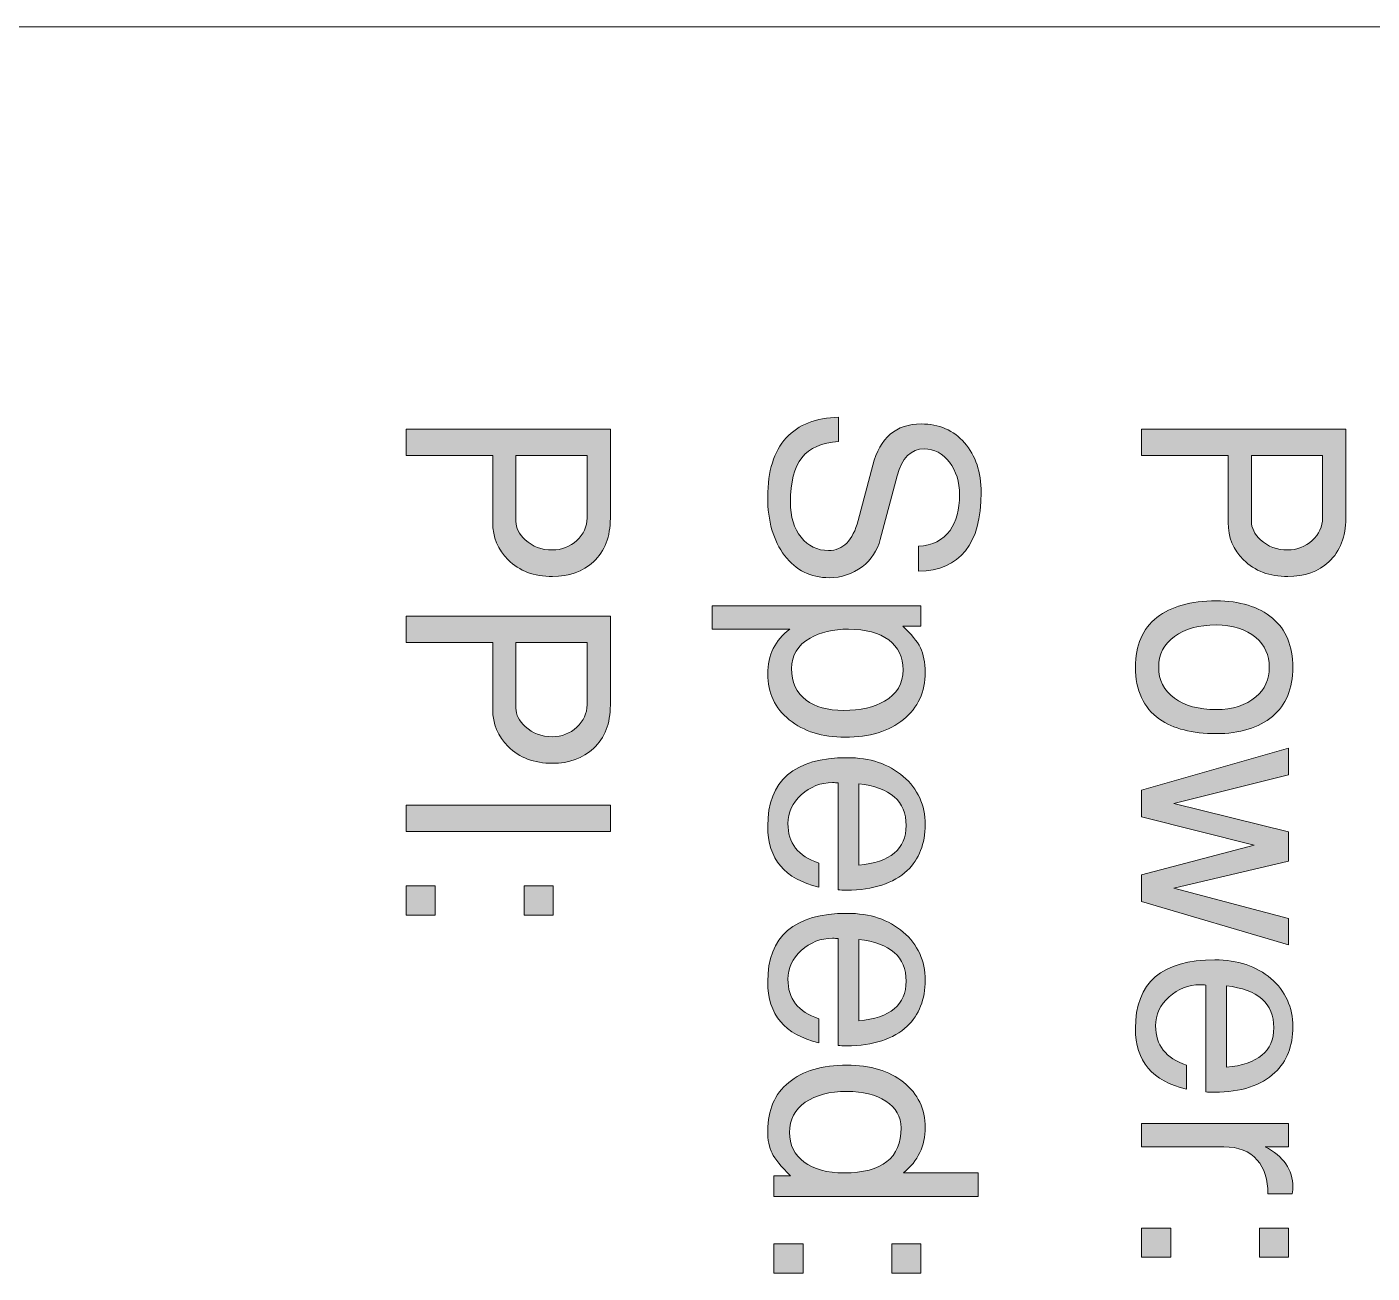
# Model space of a CAD drawing. Header units: inches. Extents: x 0.68 to 8.36, y -4.82 to -0.59.
# Drawn here: x 6.342 to 7.142, y -3.501 to -2.759 of the extents above; entities that cross this region are included whole.
import ezdxf

# ---------------------------------------------------------------- set-up
doc = ezdxf.new("R2010")
doc.units = ezdxf.units.IN
doc.header["$MEASUREMENT"] = 0
doc.layers.add('Layer 1', color=7, linetype='Continuous')

# ---------------------------------------------------------------- blocks, each defined once
blk = doc.blocks.new('block 14')
at = {"layer": 'Layer 1', "color": 7, "lineweight": 5, "true_color": 0xffffff}
blk.add_lwpolyline([(4.71143, -2.75901), (7.90828, -2.75901)], dxfattribs=at)
blk = doc.blocks.new('block 13')
at = {"layer": 'Layer 1'}
blk.add_blockref('block 14', (0, 0), dxfattribs=at)
blk = doc.blocks.new('block 12')
at = {"layer": 'Layer 1'}
blk.add_blockref('block 13', (0, 0), dxfattribs=at)
blk = doc.blocks.new('block 28')
at = {"layer": 'Layer 1', "true_color": 0xed1f24}
h = blk.add_hatch(color=240, dxfattribs=at)
h.dxf.hatch_style = 2
edge = h.paths.add_edge_path()
edge.add_spline(control_points=[(7.09214, -3.08624), (7.08124, -3.08624), (7.07247, -3.08291), (7.0658, -3.07624), (7.05969, -3.07024), (7.05663, -3.06285), (7.05663, -3.05407), (7.05663, -3.05407), (7.05663, -3.01424), (7.05663, -3.01424), (7.05663, -3.01424), (7.00513, -3.01424), (7.00513, -3.01424), (7.00513, -3.01424), (7.00513, -2.99857), (7.00513, -2.99857), (7.00513, -2.99857), (7.12663, -2.99857), (7.12663, -2.99857), (7.12663, -2.99857), (7.12663, -3.05157), (7.12663, -3.05157), (7.12663, -3.06246), (7.1233, -3.07107), (7.11663, -3.07741), (7.1103, -3.08329), (7.10213, -3.08624), (7.09214, -3.08624)], knot_values=[0, 0, 0, 0, 1, 1, 1, 2, 2, 2, 3, 3, 3, 4, 4, 4, 5, 5, 5, 6, 6, 6, 7, 7, 7, 8, 8, 8, 9, 9, 9, 9], degree=3, periodic=1)
edge = h.paths.add_edge_path()
edge.add_spline(control_points=[(7.09214, -3.07041), (7.09769, -3.07041), (7.10252, -3.06852), (7.10664, -3.06474), (7.11074, -3.06096), (7.1128, -3.05651), (7.1128, -3.05141), (7.1128, -3.05141), (7.1128, -3.01424), (7.1128, -3.01424), (7.1128, -3.01424), (7.07047, -3.01424), (7.07047, -3.01424), (7.07047, -3.01424), (7.07047, -3.05341), (7.07047, -3.05341), (7.07047, -3.05729), (7.0723, -3.06096), (7.07597, -3.06441), (7.0803, -3.06841), (7.08569, -3.07041), (7.09214, -3.07041)], knot_values=[0, 0, 0, 0, 1, 1, 1, 2, 2, 2, 3, 3, 3, 4, 4, 4, 5, 5, 5, 6, 6, 6, 7, 7, 7, 7], degree=3, periodic=1)
h = blk.add_hatch(color=240, dxfattribs=at)
h.dxf.hatch_style = 2
edge = h.paths.add_edge_path()
edge.add_spline(control_points=[(7.04947, -3.17973), (7.03524, -3.17973), (7.02402, -3.17685), (7.0158, -3.17107), (7.00625, -3.16429), (7.00146, -3.15401), (7.00146, -3.14024), (7.00146, -3.12724), (7.00574, -3.11734), (7.0143, -3.11057), (7.02252, -3.10401), (7.03424, -3.10074), (7.04947, -3.10074), (7.06369, -3.10074), (7.07486, -3.10415), (7.08297, -3.11099), (7.09108, -3.11782), (7.09513, -3.12757), (7.09513, -3.14024), (7.09513, -3.15291), (7.09108, -3.16265), (7.08297, -3.16949), (7.07486, -3.17632), (7.06369, -3.17973), (7.04947, -3.17973)], knot_values=[0, 0, 0, 0, 1, 1, 1, 2, 2, 2, 3, 3, 3, 4, 4, 4, 5, 5, 5, 6, 6, 6, 7, 7, 7, 8, 8, 8, 8], degree=3, periodic=1)
edge = h.paths.add_edge_path()
edge.add_spline(control_points=[(7.04947, -3.16541), (7.05935, -3.16541), (7.06724, -3.1629), (7.07313, -3.1579), (7.07846, -3.15335), (7.08114, -3.14746), (7.08114, -3.14024), (7.08114, -3.13302), (7.07846, -3.12712), (7.07313, -3.12257), (7.06724, -3.11757), (7.05935, -3.11507), (7.04947, -3.11507), (7.03914, -3.11507), (7.03086, -3.11734), (7.02463, -3.1219), (7.01841, -3.12646), (7.0153, -3.13257), (7.0153, -3.14024), (7.0153, -3.1479), (7.01841, -3.15401), (7.02463, -3.15857), (7.03086, -3.16313), (7.03914, -3.16541), (7.04947, -3.16541)], knot_values=[0, 0, 0, 0, 1, 1, 1, 2, 2, 2, 3, 3, 3, 4, 4, 4, 5, 5, 5, 6, 6, 6, 7, 7, 7, 8, 8, 8, 8], degree=3, periodic=1)
h = blk.add_hatch(color=240, dxfattribs=at)
h.dxf.hatch_style = 2
h.paths.add_polyline_path([(7.09263, -3.3054), (7.00513, -3.27959), (7.00513, -3.26377), (7.07207, -3.24605), (7.00513, -3.22921), (7.00513, -3.2134), (7.09263, -3.1884), (7.09263, -3.20418), (7.02438, -3.22142), (7.09263, -3.23824), (7.09263, -3.25557), (7.0243, -3.27174), (7.09263, -3.28973)])
h = blk.add_hatch(color=240, dxfattribs=at)
h.dxf.hatch_style = 2
edge = h.paths.add_edge_path()
edge.add_spline(control_points=[(7.04847, -3.39324), (7.04635, -3.39324), (7.04464, -3.39318), (7.0433, -3.39307), (7.0433, -3.39307), (7.0433, -3.3294), (7.0433, -3.3294), (7.04252, -3.32929), (7.04141, -3.32924), (7.03996, -3.32924), (7.03297, -3.32924), (7.0268, -3.33164), (7.02146, -3.33647), (7.01613, -3.34129), (7.01347, -3.34702), (7.01347, -3.35367), (7.01347, -3.36519), (7.01958, -3.37301), (7.0318, -3.37711), (7.0318, -3.37711), (7.0318, -3.3914), (7.0318, -3.3914), (7.01158, -3.38674), (7.00146, -3.37468), (7.00146, -3.35524), (7.00146, -3.32801), (7.01725, -3.31441), (7.0488, -3.31441), (7.06236, -3.31441), (7.07347, -3.31812), (7.08213, -3.32557), (7.0908, -3.33301), (7.09513, -3.34257), (7.09513, -3.35423), (7.09513, -3.36568), (7.09157, -3.37479), (7.08447, -3.38157), (7.07635, -3.38923), (7.06436, -3.39313), (7.04847, -3.39324)], knot_values=[0, 0, 0, 0, 1, 1, 1, 2, 2, 2, 3, 3, 3, 4, 4, 4, 5, 5, 5, 6, 6, 6, 7, 7, 7, 8, 8, 8, 9, 9, 9, 10, 10, 10, 11, 11, 11, 12, 12, 12, 13, 13, 13, 13], degree=3, periodic=1)
edge = h.paths.add_edge_path()
edge.add_spline(control_points=[(7.05564, -3.3784), (7.07441, -3.37661), (7.0838, -3.36875), (7.0838, -3.35482), (7.0838, -3.34033), (7.07441, -3.33202), (7.05564, -3.3299), (7.05564, -3.3299), (7.05564, -3.3784), (7.05564, -3.3784)], knot_values=[0, 0, 0, 0, 1, 1, 1, 2, 2, 2, 3, 3, 3, 3], degree=3, periodic=1)
h = blk.add_hatch(color=240, dxfattribs=at)
h.dxf.hatch_style = 2
edge = h.paths.add_edge_path()
edge.add_spline(control_points=[(7.0803, -3.45374), (7.0803, -3.44518), (7.07819, -3.43846), (7.07397, -3.43357), (7.0693, -3.42834), (7.06269, -3.42573), (7.05413, -3.42573), (7.05413, -3.42573), (7.00513, -3.42573), (7.00513, -3.42573), (7.00513, -3.42573), (7.00513, -3.41174), (7.00513, -3.41174), (7.00513, -3.41174), (7.09263, -3.41174), (7.09263, -3.41174), (7.09263, -3.41174), (7.09263, -3.42573), (7.09263, -3.42573), (7.09263, -3.42573), (7.07863, -3.42573), (7.07863, -3.42573), (7.08963, -3.43129), (7.09513, -3.43929), (7.09513, -3.44973), (7.09513, -3.45062), (7.09502, -3.45196), (7.0948, -3.45374), (7.0948, -3.45374), (7.0803, -3.45374), (7.0803, -3.45374)], knot_values=[0, 0, 0, 0, 1, 1, 1, 2, 2, 2, 3, 3, 3, 4, 4, 4, 5, 5, 5, 6, 6, 6, 7, 7, 7, 8, 8, 8, 9, 9, 9, 10, 10, 10, 10], degree=3, periodic=1)
h = blk.add_hatch(color=240, dxfattribs=at)
h.dxf.hatch_style = 2
h.paths.add_polyline_path([(7.00513, -3.4914), (7.00513, -3.47407), (7.02247, -3.47407), (7.02247, -3.4914)])
h.paths.add_polyline_path([(7.0753, -3.4914), (7.0753, -3.47407), (7.09263, -3.47407), (7.09263, -3.4914)])
at = {"layer": 'Layer 1', "lineweight": 0}
for points in [[(7.09263, -3.3054), (7.00513, -3.27959), (7.00513, -3.26377), (7.07207, -3.24605), (7.00513, -3.22921), (7.00513, -3.2134), (7.09263, -3.1884), (7.09263, -3.20418), (7.02438, -3.22142), (7.09263, -3.23824), (7.09263, -3.25557), (7.0243, -3.27174), (7.09263, -3.28973), (7.09263, -3.3054)], [(7.00513, -3.4914), (7.00513, -3.47407), (7.02247, -3.47407), (7.02247, -3.4914), (7.00513, -3.4914)], [(7.0753, -3.4914), (7.0753, -3.47407), (7.09263, -3.47407), (7.09263, -3.4914), (7.0753, -3.4914)]]:
    blk.add_lwpolyline(points, dxfattribs=at)
for points, knots in [([(7.09214, -3.08624), (7.08124, -3.08624), (7.07247, -3.08291), (7.0658, -3.07624), (7.05969, -3.07024), (7.05663, -3.06285), (7.05663, -3.05407), (7.05663, -3.05407), (7.05663, -3.01424), (7.05663, -3.01424), (7.05663, -3.01424), (7.00513, -3.01424), (7.00513, -3.01424), (7.00513, -3.01424), (7.00513, -2.99857), (7.00513, -2.99857), (7.00513, -2.99857), (7.12663, -2.99857), (7.12663, -2.99857), (7.12663, -2.99857), (7.12663, -3.05157), (7.12663, -3.05157), (7.12663, -3.06246), (7.1233, -3.07107), (7.11663, -3.07741), (7.1103, -3.08329), (7.10213, -3.08624), (7.09214, -3.08624)], [0, 0, 0, 0, 1, 1, 1, 2, 2, 2, 3, 3, 3, 4, 4, 4, 5, 5, 5, 6, 6, 6, 7, 7, 7, 8, 8, 8, 9, 9, 9, 9]), ([(7.09214, -3.07041), (7.09769, -3.07041), (7.10252, -3.06852), (7.10664, -3.06474), (7.11074, -3.06096), (7.1128, -3.05651), (7.1128, -3.05141), (7.1128, -3.05141), (7.1128, -3.01424), (7.1128, -3.01424), (7.1128, -3.01424), (7.07047, -3.01424), (7.07047, -3.01424), (7.07047, -3.01424), (7.07047, -3.05341), (7.07047, -3.05341), (7.07047, -3.05729), (7.0723, -3.06096), (7.07597, -3.06441), (7.0803, -3.06841), (7.08569, -3.07041), (7.09214, -3.07041)], [0, 0, 0, 0, 1, 1, 1, 2, 2, 2, 3, 3, 3, 4, 4, 4, 5, 5, 5, 6, 6, 6, 7, 7, 7, 7]), ([(7.04947, -3.17973), (7.03524, -3.17973), (7.02402, -3.17685), (7.0158, -3.17107), (7.00625, -3.16429), (7.00146, -3.15401), (7.00146, -3.14024), (7.00146, -3.12724), (7.00574, -3.11734), (7.0143, -3.11057), (7.02252, -3.10401), (7.03424, -3.10074), (7.04947, -3.10074), (7.06369, -3.10074), (7.07486, -3.10415), (7.08297, -3.11099), (7.09108, -3.11782), (7.09513, -3.12757), (7.09513, -3.14024), (7.09513, -3.15291), (7.09108, -3.16265), (7.08297, -3.16949), (7.07486, -3.17632), (7.06369, -3.17973), (7.04947, -3.17973)], [0, 0, 0, 0, 1, 1, 1, 2, 2, 2, 3, 3, 3, 4, 4, 4, 5, 5, 5, 6, 6, 6, 7, 7, 7, 8, 8, 8, 8]), ([(7.04947, -3.16541), (7.05935, -3.16541), (7.06724, -3.1629), (7.07313, -3.1579), (7.07846, -3.15335), (7.08114, -3.14746), (7.08114, -3.14024), (7.08114, -3.13302), (7.07846, -3.12712), (7.07313, -3.12257), (7.06724, -3.11757), (7.05935, -3.11507), (7.04947, -3.11507), (7.03914, -3.11507), (7.03086, -3.11734), (7.02463, -3.1219), (7.01841, -3.12646), (7.0153, -3.13257), (7.0153, -3.14024), (7.0153, -3.1479), (7.01841, -3.15401), (7.02463, -3.15857), (7.03086, -3.16313), (7.03914, -3.16541), (7.04947, -3.16541)], [0, 0, 0, 0, 1, 1, 1, 2, 2, 2, 3, 3, 3, 4, 4, 4, 5, 5, 5, 6, 6, 6, 7, 7, 7, 8, 8, 8, 8]), ([(7.04847, -3.39324), (7.04635, -3.39324), (7.04464, -3.39318), (7.0433, -3.39307), (7.0433, -3.39307), (7.0433, -3.3294), (7.0433, -3.3294), (7.04252, -3.32929), (7.04141, -3.32924), (7.03996, -3.32924), (7.03297, -3.32924), (7.0268, -3.33164), (7.02146, -3.33647), (7.01613, -3.34129), (7.01347, -3.34702), (7.01347, -3.35367), (7.01347, -3.36519), (7.01958, -3.37301), (7.0318, -3.37711), (7.0318, -3.37711), (7.0318, -3.3914), (7.0318, -3.3914), (7.01158, -3.38674), (7.00146, -3.37468), (7.00146, -3.35524), (7.00146, -3.32801), (7.01725, -3.31441), (7.0488, -3.31441), (7.06236, -3.31441), (7.07347, -3.31812), (7.08213, -3.32557), (7.0908, -3.33301), (7.09513, -3.34257), (7.09513, -3.35423), (7.09513, -3.36568), (7.09157, -3.37479), (7.08447, -3.38157), (7.07635, -3.38923), (7.06436, -3.39313), (7.04847, -3.39324)], [0, 0, 0, 0, 1, 1, 1, 2, 2, 2, 3, 3, 3, 4, 4, 4, 5, 5, 5, 6, 6, 6, 7, 7, 7, 8, 8, 8, 9, 9, 9, 10, 10, 10, 11, 11, 11, 12, 12, 12, 13, 13, 13, 13]), ([(7.05564, -3.3784), (7.07441, -3.37661), (7.0838, -3.36875), (7.0838, -3.35482), (7.0838, -3.34033), (7.07441, -3.33202), (7.05564, -3.3299), (7.05564, -3.3299), (7.05564, -3.3784), (7.05564, -3.3784)], [0, 0, 0, 0, 1, 1, 1, 2, 2, 2, 3, 3, 3, 3]), ([(7.0803, -3.45374), (7.0803, -3.44518), (7.07819, -3.43846), (7.07397, -3.43357), (7.0693, -3.42834), (7.06269, -3.42573), (7.05413, -3.42573), (7.05413, -3.42573), (7.00513, -3.42573), (7.00513, -3.42573), (7.00513, -3.42573), (7.00513, -3.41174), (7.00513, -3.41174), (7.00513, -3.41174), (7.09263, -3.41174), (7.09263, -3.41174), (7.09263, -3.41174), (7.09263, -3.42573), (7.09263, -3.42573), (7.09263, -3.42573), (7.07863, -3.42573), (7.07863, -3.42573), (7.08963, -3.43129), (7.09513, -3.43929), (7.09513, -3.44973), (7.09513, -3.45062), (7.09502, -3.45196), (7.0948, -3.45374), (7.0948, -3.45374), (7.0803, -3.45374), (7.0803, -3.45374)], [0, 0, 0, 0, 1, 1, 1, 2, 2, 2, 3, 3, 3, 4, 4, 4, 5, 5, 5, 6, 6, 6, 7, 7, 7, 8, 8, 8, 9, 9, 9, 10, 10, 10, 10])]:
    blk.add_open_spline(points, degree=3, knots=knots, dxfattribs=at)
blk = doc.blocks.new('block 30')
at = {"layer": 'Layer 1', "true_color": 0xed1f24}
h = blk.add_hatch(color=240, dxfattribs=at)
h.dxf.hatch_style = 2
edge = h.paths.add_edge_path()
edge.add_spline(control_points=[(6.81916, -3.08691), (6.80828, -3.08691), (6.79947, -3.08251), (6.79274, -3.07374), (6.78602, -3.06496), (6.78266, -3.05329), (6.78266, -3.03874), (6.78266, -3.0234), (6.78633, -3.01174), (6.79366, -3.00374), (6.801, -2.99574), (6.81138, -2.99162), (6.82483, -2.99141), (6.82483, -2.99141), (6.82483, -3.00574), (6.82483, -3.00574), (6.81483, -3.00652), (6.80755, -3.00977), (6.803, -3.01549), (6.79844, -3.02121), (6.79616, -3.03007), (6.79616, -3.04207), (6.79616, -3.05063), (6.79827, -3.05754), (6.80249, -3.06282), (6.8067, -3.06809), (6.81214, -3.07074), (6.8188, -3.07074), (6.82746, -3.07074), (6.83334, -3.06479), (6.83645, -3.05289), (6.83645, -3.05289), (6.84513, -3.0199), (6.84513, -3.0199), (6.84947, -3.00357), (6.85908, -2.9954), (6.87398, -2.9954), (6.88465, -2.9954), (6.89326, -2.99915), (6.89982, -3.00665), (6.90638, -3.01415), (6.90966, -3.02401), (6.90966, -3.03624), (6.90966, -3.06691), (6.89722, -3.08251), (6.87233, -3.08307), (6.87233, -3.08307), (6.87233, -3.06824), (6.87233, -3.06824), (6.88066, -3.0678), (6.88694, -3.06463), (6.89116, -3.05874), (6.89494, -3.05351), (6.89683, -3.04646), (6.89683, -3.03757), (6.89683, -3.02991), (6.89483, -3.02343), (6.89083, -3.01815), (6.88683, -3.01288), (6.88183, -3.01024), (6.87583, -3.01024), (6.86783, -3.01024), (6.86244, -3.01557), (6.85966, -3.02624), (6.85966, -3.02624), (6.84966, -3.06424), (6.84966, -3.06424), (6.84789, -3.07079), (6.84427, -3.07618), (6.83883, -3.0804), (6.83305, -3.08474), (6.8265, -3.08691), (6.81916, -3.08691)], knot_values=[0, 0, 0, 0, 1, 1, 1, 2, 2, 2, 3, 3, 3, 4, 4, 4, 5, 5, 5, 6, 6, 6, 7, 7, 7, 8, 8, 8, 9, 9, 9, 10, 10, 10, 11, 11, 11, 12, 12, 12, 13, 13, 13, 14, 14, 14, 15, 15, 15, 16, 16, 16, 17, 17, 17, 18, 18, 18, 19, 19, 19, 20, 20, 20, 21, 21, 21, 22, 22, 22, 23, 23, 23, 24, 24, 24, 24], degree=3, periodic=1)
h = blk.add_hatch(color=240, dxfattribs=at)
h.dxf.hatch_style = 2
edge = h.paths.add_edge_path()
edge.add_spline(control_points=[(6.82866, -3.18191), (6.8151, -3.18191), (6.80405, -3.17843), (6.7955, -3.17149), (6.78694, -3.16454), (6.78266, -3.15546), (6.78266, -3.14424), (6.78266, -3.1329), (6.78705, -3.12402), (6.79583, -3.11757), (6.79583, -3.11757), (6.74966, -3.11757), (6.74966, -3.11757), (6.74966, -3.11757), (6.74966, -3.10357), (6.74966, -3.10357), (6.74966, -3.10357), (6.87383, -3.10357), (6.87383, -3.10357), (6.87383, -3.10357), (6.87383, -3.11574), (6.87383, -3.11574), (6.87383, -3.11574), (6.863, -3.11574), (6.863, -3.11574), (6.8681, -3.1204), (6.8716, -3.12468), (6.87349, -3.12857), (6.87539, -3.13246), (6.87633, -3.13735), (6.87633, -3.14324), (6.87633, -3.15491), (6.87205, -3.16427), (6.8635, -3.17132), (6.85494, -3.17838), (6.84333, -3.18191), (6.82866, -3.18191)], knot_values=[0, 0, 0, 0, 1, 1, 1, 2, 2, 2, 3, 3, 3, 4, 4, 4, 5, 5, 5, 6, 6, 6, 7, 7, 7, 8, 8, 8, 9, 9, 9, 10, 10, 10, 11, 11, 11, 12, 12, 12, 12], degree=3, periodic=1)
edge = h.paths.add_edge_path()
edge.add_spline(control_points=[(6.82783, -3.16591), (6.83783, -3.16591), (6.84594, -3.16408), (6.85217, -3.16042), (6.8595, -3.15622), (6.86317, -3.15001), (6.86317, -3.14182), (6.86317, -3.13418), (6.86033, -3.12823), (6.85466, -3.12396), (6.849, -3.1197), (6.841, -3.11757), (6.83066, -3.11757), (6.82155, -3.11757), (6.81394, -3.11934), (6.80783, -3.12288), (6.8005, -3.1271), (6.79683, -3.13313), (6.79683, -3.14099), (6.79683, -3.14918), (6.79972, -3.15544), (6.80549, -3.15976), (6.81083, -3.16385), (6.81827, -3.16591), (6.82783, -3.16591)], knot_values=[0, 0, 0, 0, 1, 1, 1, 2, 2, 2, 3, 3, 3, 4, 4, 4, 5, 5, 5, 6, 6, 6, 7, 7, 7, 8, 8, 8, 8], degree=3, periodic=1)
h = blk.add_hatch(color=240, dxfattribs=at)
h.dxf.hatch_style = 2
edge = h.paths.add_edge_path()
edge.add_spline(control_points=[(6.82966, -3.2729), (6.82755, -3.2729), (6.82583, -3.27285), (6.8245, -3.27273), (6.8245, -3.27273), (6.8245, -3.20907), (6.8245, -3.20907), (6.82372, -3.20896), (6.8226, -3.2089), (6.82116, -3.2089), (6.81416, -3.2089), (6.808, -3.21131), (6.80266, -3.21613), (6.79733, -3.22095), (6.79466, -3.22668), (6.79466, -3.23334), (6.79466, -3.24486), (6.80077, -3.25267), (6.813, -3.25677), (6.813, -3.25677), (6.813, -3.27107), (6.813, -3.27107), (6.79277, -3.2664), (6.78266, -3.25435), (6.78266, -3.2349), (6.78266, -3.20768), (6.79844, -3.19407), (6.83, -3.19407), (6.84355, -3.19407), (6.85466, -3.19779), (6.86333, -3.20523), (6.872, -3.21268), (6.87633, -3.22224), (6.87633, -3.2339), (6.87633, -3.24535), (6.87277, -3.25446), (6.86566, -3.26124), (6.85755, -3.2689), (6.84555, -3.27279), (6.82966, -3.2729)], knot_values=[0, 0, 0, 0, 1, 1, 1, 2, 2, 2, 3, 3, 3, 4, 4, 4, 5, 5, 5, 6, 6, 6, 7, 7, 7, 8, 8, 8, 9, 9, 9, 10, 10, 10, 11, 11, 11, 12, 12, 12, 13, 13, 13, 13], degree=3, periodic=1)
edge = h.paths.add_edge_path()
edge.add_spline(control_points=[(6.83683, -3.25807), (6.8556, -3.25628), (6.865, -3.24842), (6.865, -3.23449), (6.865, -3.21999), (6.8556, -3.21168), (6.83683, -3.20957), (6.83683, -3.20957), (6.83683, -3.25807), (6.83683, -3.25807)], knot_values=[0, 0, 0, 0, 1, 1, 1, 2, 2, 2, 3, 3, 3, 3], degree=3, periodic=1)
h = blk.add_hatch(color=240, dxfattribs=at)
h.dxf.hatch_style = 2
edge = h.paths.add_edge_path()
edge.add_spline(control_points=[(6.82966, -3.36557), (6.82755, -3.36557), (6.82583, -3.36551), (6.8245, -3.3654), (6.8245, -3.3654), (6.8245, -3.30173), (6.8245, -3.30173), (6.82372, -3.30162), (6.8226, -3.30157), (6.82116, -3.30157), (6.81416, -3.30157), (6.808, -3.30398), (6.80266, -3.3088), (6.79733, -3.31362), (6.79466, -3.31935), (6.79466, -3.326), (6.79466, -3.33752), (6.80077, -3.34534), (6.813, -3.34944), (6.813, -3.34944), (6.813, -3.36374), (6.813, -3.36374), (6.79277, -3.35907), (6.78266, -3.34701), (6.78266, -3.32757), (6.78266, -3.30034), (6.79844, -3.28674), (6.83, -3.28674), (6.84355, -3.28674), (6.85466, -3.29045), (6.86333, -3.2979), (6.872, -3.30535), (6.87633, -3.3149), (6.87633, -3.32657), (6.87633, -3.33801), (6.87277, -3.34712), (6.86566, -3.3539), (6.85755, -3.36157), (6.84555, -3.36546), (6.82966, -3.36557)], knot_values=[0, 0, 0, 0, 1, 1, 1, 2, 2, 2, 3, 3, 3, 4, 4, 4, 5, 5, 5, 6, 6, 6, 7, 7, 7, 8, 8, 8, 9, 9, 9, 10, 10, 10, 11, 11, 11, 12, 12, 12, 13, 13, 13, 13], degree=3, periodic=1)
edge = h.paths.add_edge_path()
edge.add_spline(control_points=[(6.83683, -3.35074), (6.8556, -3.34894), (6.865, -3.34108), (6.865, -3.32716), (6.865, -3.31266), (6.8556, -3.30435), (6.83683, -3.30223), (6.83683, -3.30223), (6.83683, -3.35074), (6.83683, -3.35074)], knot_values=[0, 0, 0, 0, 1, 1, 1, 2, 2, 2, 3, 3, 3, 3], degree=3, periodic=1)
h = blk.add_hatch(color=240, dxfattribs=at)
h.dxf.hatch_style = 2
edge = h.paths.add_edge_path()
edge.add_spline(control_points=[(6.78633, -3.45524), (6.78633, -3.45524), (6.78633, -3.44307), (6.78633, -3.44307), (6.78633, -3.44307), (6.79616, -3.44307), (6.79616, -3.44307), (6.79061, -3.43751), (6.78697, -3.43302), (6.78524, -3.42957), (6.78352, -3.42613), (6.78266, -3.42162), (6.78266, -3.41607), (6.78266, -3.40385), (6.78683, -3.39429), (6.79517, -3.3874), (6.80349, -3.38051), (6.81505, -3.37708), (6.82983, -3.37708), (6.84372, -3.37708), (6.85494, -3.38049), (6.8635, -3.38732), (6.87205, -3.39416), (6.87633, -3.40312), (6.87633, -3.41424), (6.87633, -3.42513), (6.87205, -3.43413), (6.8635, -3.44124), (6.8635, -3.44124), (6.90783, -3.44124), (6.90783, -3.44124), (6.90783, -3.44124), (6.90783, -3.45524), (6.90783, -3.45524), (6.90783, -3.45524), (6.78633, -3.45524), (6.78633, -3.45524)], knot_values=[0, 0, 0, 0, 1, 1, 1, 2, 2, 2, 3, 3, 3, 4, 4, 4, 5, 5, 5, 6, 6, 6, 7, 7, 7, 8, 8, 8, 9, 9, 9, 10, 10, 10, 11, 11, 11, 12, 12, 12, 12], degree=3, periodic=1)
edge = h.paths.add_edge_path()
edge.add_spline(control_points=[(6.82817, -3.44124), (6.85071, -3.44124), (6.862, -3.43233), (6.862, -3.4145), (6.862, -3.40774), (6.859, -3.40243), (6.85299, -3.39855), (6.847, -3.39467), (6.83927, -3.39274), (6.82983, -3.39274), (6.8195, -3.39274), (6.81122, -3.3949), (6.805, -3.39922), (6.79877, -3.40353), (6.79566, -3.40951), (6.79566, -3.41715), (6.79566, -3.42457), (6.79855, -3.43044), (6.80433, -3.43476), (6.81011, -3.43908), (6.81805, -3.44124), (6.82817, -3.44124)], knot_values=[0, 0, 0, 0, 1, 1, 1, 2, 2, 2, 3, 3, 3, 4, 4, 4, 5, 5, 5, 6, 6, 6, 7, 7, 7, 7], degree=3, periodic=1)
h = blk.add_hatch(color=240, dxfattribs=at)
h.dxf.hatch_style = 2
h.paths.add_polyline_path([(6.78633, -3.5009), (6.78633, -3.48357), (6.80366, -3.48357), (6.80366, -3.5009)])
h.paths.add_polyline_path([(6.85649, -3.5009), (6.85649, -3.48357), (6.87383, -3.48357), (6.87383, -3.5009)])
at = {"layer": 'Layer 1', "lineweight": 0}
for points in [[(6.78633, -3.5009), (6.78633, -3.48357), (6.80366, -3.48357), (6.80366, -3.5009), (6.78633, -3.5009)], [(6.85649, -3.5009), (6.85649, -3.48357), (6.87383, -3.48357), (6.87383, -3.5009), (6.85649, -3.5009)]]:
    blk.add_lwpolyline(points, dxfattribs=at)
for points, knots in [([(6.81916, -3.08691), (6.80828, -3.08691), (6.79947, -3.08251), (6.79274, -3.07374), (6.78602, -3.06496), (6.78266, -3.05329), (6.78266, -3.03874), (6.78266, -3.0234), (6.78633, -3.01174), (6.79366, -3.00374), (6.801, -2.99574), (6.81138, -2.99162), (6.82483, -2.99141), (6.82483, -2.99141), (6.82483, -3.00574), (6.82483, -3.00574), (6.81483, -3.00652), (6.80755, -3.00977), (6.803, -3.01549), (6.79844, -3.02121), (6.79616, -3.03007), (6.79616, -3.04207), (6.79616, -3.05063), (6.79827, -3.05754), (6.80249, -3.06282), (6.8067, -3.06809), (6.81214, -3.07074), (6.8188, -3.07074), (6.82746, -3.07074), (6.83334, -3.06479), (6.83645, -3.05289), (6.83645, -3.05289), (6.84513, -3.0199), (6.84513, -3.0199), (6.84947, -3.00357), (6.85908, -2.9954), (6.87398, -2.9954), (6.88465, -2.9954), (6.89326, -2.99915), (6.89982, -3.00665), (6.90638, -3.01415), (6.90966, -3.02401), (6.90966, -3.03624), (6.90966, -3.06691), (6.89722, -3.08251), (6.87233, -3.08307), (6.87233, -3.08307), (6.87233, -3.06824), (6.87233, -3.06824), (6.88066, -3.0678), (6.88694, -3.06463), (6.89116, -3.05874), (6.89494, -3.05351), (6.89683, -3.04646), (6.89683, -3.03757), (6.89683, -3.02991), (6.89483, -3.02343), (6.89083, -3.01815), (6.88683, -3.01288), (6.88183, -3.01024), (6.87583, -3.01024), (6.86783, -3.01024), (6.86244, -3.01557), (6.85966, -3.02624), (6.85966, -3.02624), (6.84966, -3.06424), (6.84966, -3.06424), (6.84789, -3.07079), (6.84427, -3.07618), (6.83883, -3.0804), (6.83305, -3.08474), (6.8265, -3.08691), (6.81916, -3.08691)], [0, 0, 0, 0, 1, 1, 1, 2, 2, 2, 3, 3, 3, 4, 4, 4, 5, 5, 5, 6, 6, 6, 7, 7, 7, 8, 8, 8, 9, 9, 9, 10, 10, 10, 11, 11, 11, 12, 12, 12, 13, 13, 13, 14, 14, 14, 15, 15, 15, 16, 16, 16, 17, 17, 17, 18, 18, 18, 19, 19, 19, 20, 20, 20, 21, 21, 21, 22, 22, 22, 23, 23, 23, 24, 24, 24, 24]), ([(6.82866, -3.18191), (6.8151, -3.18191), (6.80405, -3.17843), (6.7955, -3.17149), (6.78694, -3.16454), (6.78266, -3.15546), (6.78266, -3.14424), (6.78266, -3.1329), (6.78705, -3.12402), (6.79583, -3.11757), (6.79583, -3.11757), (6.74966, -3.11757), (6.74966, -3.11757), (6.74966, -3.11757), (6.74966, -3.10357), (6.74966, -3.10357), (6.74966, -3.10357), (6.87383, -3.10357), (6.87383, -3.10357), (6.87383, -3.10357), (6.87383, -3.11574), (6.87383, -3.11574), (6.87383, -3.11574), (6.863, -3.11574), (6.863, -3.11574), (6.8681, -3.1204), (6.8716, -3.12468), (6.87349, -3.12857), (6.87539, -3.13246), (6.87633, -3.13735), (6.87633, -3.14324), (6.87633, -3.15491), (6.87205, -3.16427), (6.8635, -3.17132), (6.85494, -3.17838), (6.84333, -3.18191), (6.82866, -3.18191)], [0, 0, 0, 0, 1, 1, 1, 2, 2, 2, 3, 3, 3, 4, 4, 4, 5, 5, 5, 6, 6, 6, 7, 7, 7, 8, 8, 8, 9, 9, 9, 10, 10, 10, 11, 11, 11, 12, 12, 12, 12]), ([(6.82783, -3.16591), (6.83783, -3.16591), (6.84594, -3.16408), (6.85217, -3.16042), (6.8595, -3.15622), (6.86317, -3.15001), (6.86317, -3.14182), (6.86317, -3.13418), (6.86033, -3.12823), (6.85466, -3.12396), (6.849, -3.1197), (6.841, -3.11757), (6.83066, -3.11757), (6.82155, -3.11757), (6.81394, -3.11934), (6.80783, -3.12288), (6.8005, -3.1271), (6.79683, -3.13313), (6.79683, -3.14099), (6.79683, -3.14918), (6.79972, -3.15544), (6.80549, -3.15976), (6.81083, -3.16385), (6.81827, -3.16591), (6.82783, -3.16591)], [0, 0, 0, 0, 1, 1, 1, 2, 2, 2, 3, 3, 3, 4, 4, 4, 5, 5, 5, 6, 6, 6, 7, 7, 7, 8, 8, 8, 8]), ([(6.82966, -3.2729), (6.82755, -3.2729), (6.82583, -3.27285), (6.8245, -3.27273), (6.8245, -3.27273), (6.8245, -3.20907), (6.8245, -3.20907), (6.82372, -3.20896), (6.8226, -3.2089), (6.82116, -3.2089), (6.81416, -3.2089), (6.808, -3.21131), (6.80266, -3.21613), (6.79733, -3.22095), (6.79466, -3.22668), (6.79466, -3.23334), (6.79466, -3.24486), (6.80077, -3.25267), (6.813, -3.25677), (6.813, -3.25677), (6.813, -3.27107), (6.813, -3.27107), (6.79277, -3.2664), (6.78266, -3.25435), (6.78266, -3.2349), (6.78266, -3.20768), (6.79844, -3.19407), (6.83, -3.19407), (6.84355, -3.19407), (6.85466, -3.19779), (6.86333, -3.20523), (6.872, -3.21268), (6.87633, -3.22224), (6.87633, -3.2339), (6.87633, -3.24535), (6.87277, -3.25446), (6.86566, -3.26124), (6.85755, -3.2689), (6.84555, -3.27279), (6.82966, -3.2729)], [0, 0, 0, 0, 1, 1, 1, 2, 2, 2, 3, 3, 3, 4, 4, 4, 5, 5, 5, 6, 6, 6, 7, 7, 7, 8, 8, 8, 9, 9, 9, 10, 10, 10, 11, 11, 11, 12, 12, 12, 13, 13, 13, 13]), ([(6.83683, -3.25807), (6.8556, -3.25628), (6.865, -3.24842), (6.865, -3.23449), (6.865, -3.21999), (6.8556, -3.21168), (6.83683, -3.20957), (6.83683, -3.20957), (6.83683, -3.25807), (6.83683, -3.25807)], [0, 0, 0, 0, 1, 1, 1, 2, 2, 2, 3, 3, 3, 3]), ([(6.82966, -3.36557), (6.82755, -3.36557), (6.82583, -3.36551), (6.8245, -3.3654), (6.8245, -3.3654), (6.8245, -3.30173), (6.8245, -3.30173), (6.82372, -3.30162), (6.8226, -3.30157), (6.82116, -3.30157), (6.81416, -3.30157), (6.808, -3.30398), (6.80266, -3.3088), (6.79733, -3.31362), (6.79466, -3.31935), (6.79466, -3.326), (6.79466, -3.33752), (6.80077, -3.34534), (6.813, -3.34944), (6.813, -3.34944), (6.813, -3.36374), (6.813, -3.36374), (6.79277, -3.35907), (6.78266, -3.34701), (6.78266, -3.32757), (6.78266, -3.30034), (6.79844, -3.28674), (6.83, -3.28674), (6.84355, -3.28674), (6.85466, -3.29045), (6.86333, -3.2979), (6.872, -3.30535), (6.87633, -3.3149), (6.87633, -3.32657), (6.87633, -3.33801), (6.87277, -3.34712), (6.86566, -3.3539), (6.85755, -3.36157), (6.84555, -3.36546), (6.82966, -3.36557)], [0, 0, 0, 0, 1, 1, 1, 2, 2, 2, 3, 3, 3, 4, 4, 4, 5, 5, 5, 6, 6, 6, 7, 7, 7, 8, 8, 8, 9, 9, 9, 10, 10, 10, 11, 11, 11, 12, 12, 12, 13, 13, 13, 13]), ([(6.83683, -3.35074), (6.8556, -3.34894), (6.865, -3.34108), (6.865, -3.32716), (6.865, -3.31266), (6.8556, -3.30435), (6.83683, -3.30223), (6.83683, -3.30223), (6.83683, -3.35074), (6.83683, -3.35074)], [0, 0, 0, 0, 1, 1, 1, 2, 2, 2, 3, 3, 3, 3]), ([(6.78633, -3.45524), (6.78633, -3.45524), (6.78633, -3.44307), (6.78633, -3.44307), (6.78633, -3.44307), (6.79616, -3.44307), (6.79616, -3.44307), (6.79061, -3.43751), (6.78697, -3.43302), (6.78524, -3.42957), (6.78352, -3.42613), (6.78266, -3.42162), (6.78266, -3.41607), (6.78266, -3.40385), (6.78683, -3.39429), (6.79517, -3.3874), (6.80349, -3.38051), (6.81505, -3.37708), (6.82983, -3.37708), (6.84372, -3.37708), (6.85494, -3.38049), (6.8635, -3.38732), (6.87205, -3.39416), (6.87633, -3.40312), (6.87633, -3.41424), (6.87633, -3.42513), (6.87205, -3.43413), (6.8635, -3.44124), (6.8635, -3.44124), (6.90783, -3.44124), (6.90783, -3.44124), (6.90783, -3.44124), (6.90783, -3.45524), (6.90783, -3.45524), (6.90783, -3.45524), (6.78633, -3.45524), (6.78633, -3.45524)], [0, 0, 0, 0, 1, 1, 1, 2, 2, 2, 3, 3, 3, 4, 4, 4, 5, 5, 5, 6, 6, 6, 7, 7, 7, 8, 8, 8, 9, 9, 9, 10, 10, 10, 11, 11, 11, 12, 12, 12, 12]), ([(6.82817, -3.44124), (6.85071, -3.44124), (6.862, -3.43233), (6.862, -3.4145), (6.862, -3.40774), (6.859, -3.40243), (6.85299, -3.39855), (6.847, -3.39467), (6.83927, -3.39274), (6.82983, -3.39274), (6.8195, -3.39274), (6.81122, -3.3949), (6.805, -3.39922), (6.79877, -3.40353), (6.79566, -3.40951), (6.79566, -3.41715), (6.79566, -3.42457), (6.79855, -3.43044), (6.80433, -3.43476), (6.81011, -3.43908), (6.81805, -3.44124), (6.82817, -3.44124)], [0, 0, 0, 0, 1, 1, 1, 2, 2, 2, 3, 3, 3, 4, 4, 4, 5, 5, 5, 6, 6, 6, 7, 7, 7, 7])]:
    blk.add_open_spline(points, degree=3, knots=knots, dxfattribs=at)
blk = doc.blocks.new('block 32')
at = {"layer": 'Layer 1', "true_color": 0xed1f24}
h = blk.add_hatch(color=240, dxfattribs=at)
h.dxf.hatch_style = 2
edge = h.paths.add_edge_path()
edge.add_spline(control_points=[(6.65453, -3.08624), (6.64364, -3.08624), (6.63486, -3.08291), (6.62819, -3.07624), (6.62208, -3.07024), (6.61903, -3.06285), (6.61903, -3.05407), (6.61903, -3.05407), (6.61903, -3.01424), (6.61903, -3.01424), (6.61903, -3.01424), (6.56753, -3.01424), (6.56753, -3.01424), (6.56753, -3.01424), (6.56753, -2.99857), (6.56753, -2.99857), (6.56753, -2.99857), (6.68903, -2.99857), (6.68903, -2.99857), (6.68903, -2.99857), (6.68903, -3.05157), (6.68903, -3.05157), (6.68903, -3.06246), (6.68569, -3.07107), (6.67902, -3.07741), (6.67269, -3.08329), (6.66452, -3.08624), (6.65453, -3.08624)], knot_values=[0, 0, 0, 0, 1, 1, 1, 2, 2, 2, 3, 3, 3, 4, 4, 4, 5, 5, 5, 6, 6, 6, 7, 7, 7, 8, 8, 8, 9, 9, 9, 9], degree=3, periodic=1)
edge = h.paths.add_edge_path()
edge.add_spline(control_points=[(6.65453, -3.07041), (6.66008, -3.07041), (6.66491, -3.06852), (6.66903, -3.06474), (6.67314, -3.06096), (6.67519, -3.05651), (6.67519, -3.05141), (6.67519, -3.05141), (6.67519, -3.01424), (6.67519, -3.01424), (6.67519, -3.01424), (6.63286, -3.01424), (6.63286, -3.01424), (6.63286, -3.01424), (6.63286, -3.05341), (6.63286, -3.05341), (6.63286, -3.05729), (6.63469, -3.06096), (6.63836, -3.06441), (6.64269, -3.06841), (6.64808, -3.07041), (6.65453, -3.07041)], knot_values=[0, 0, 0, 0, 1, 1, 1, 2, 2, 2, 3, 3, 3, 4, 4, 4, 5, 5, 5, 6, 6, 6, 7, 7, 7, 7], degree=3, periodic=1)
h = blk.add_hatch(color=240, dxfattribs=at)
h.dxf.hatch_style = 2
edge = h.paths.add_edge_path()
edge.add_spline(control_points=[(6.65453, -3.1974), (6.64364, -3.1974), (6.63486, -3.19407), (6.62819, -3.18741), (6.62208, -3.1814), (6.61903, -3.17401), (6.61903, -3.16524), (6.61903, -3.16524), (6.61903, -3.12541), (6.61903, -3.12541), (6.61903, -3.12541), (6.56753, -3.12541), (6.56753, -3.12541), (6.56753, -3.12541), (6.56753, -3.10973), (6.56753, -3.10973), (6.56753, -3.10973), (6.68903, -3.10973), (6.68903, -3.10973), (6.68903, -3.10973), (6.68903, -3.16274), (6.68903, -3.16274), (6.68903, -3.17362), (6.68569, -3.18224), (6.67902, -3.18857), (6.67269, -3.19446), (6.66452, -3.1974), (6.65453, -3.1974)], knot_values=[0, 0, 0, 0, 1, 1, 1, 2, 2, 2, 3, 3, 3, 4, 4, 4, 5, 5, 5, 6, 6, 6, 7, 7, 7, 8, 8, 8, 9, 9, 9, 9], degree=3, periodic=1)
edge = h.paths.add_edge_path()
edge.add_spline(control_points=[(6.65453, -3.18157), (6.66008, -3.18157), (6.66491, -3.17968), (6.66903, -3.1759), (6.67314, -3.17213), (6.67519, -3.16768), (6.67519, -3.16257), (6.67519, -3.16257), (6.67519, -3.12541), (6.67519, -3.12541), (6.67519, -3.12541), (6.63286, -3.12541), (6.63286, -3.12541), (6.63286, -3.12541), (6.63286, -3.16457), (6.63286, -3.16457), (6.63286, -3.16846), (6.63469, -3.17213), (6.63836, -3.17557), (6.64269, -3.17957), (6.64808, -3.18157), (6.65453, -3.18157)], knot_values=[0, 0, 0, 0, 1, 1, 1, 2, 2, 2, 3, 3, 3, 4, 4, 4, 5, 5, 5, 6, 6, 6, 7, 7, 7, 7], degree=3, periodic=1)
h = blk.add_hatch(color=240, dxfattribs=at)
h.dxf.hatch_style = 2
h.paths.add_polyline_path([(6.56753, -3.23807), (6.56753, -3.22241), (6.68903, -3.22241), (6.68903, -3.23807)])
h = blk.add_hatch(color=240, dxfattribs=at)
h.dxf.hatch_style = 2
h.paths.add_polyline_path([(6.56753, -3.28773), (6.56753, -3.2704), (6.58486, -3.2704), (6.58486, -3.28773)])
h.paths.add_polyline_path([(6.63769, -3.28773), (6.63769, -3.2704), (6.65502, -3.2704), (6.65502, -3.28773)])
at = {"layer": 'Layer 1', "lineweight": 0}
for points in [[(6.56753, -3.23807), (6.56753, -3.22241), (6.68903, -3.22241), (6.68903, -3.23807), (6.56753, -3.23807)], [(6.56753, -3.28773), (6.56753, -3.2704), (6.58486, -3.2704), (6.58486, -3.28773), (6.56753, -3.28773)], [(6.63769, -3.28773), (6.63769, -3.2704), (6.65502, -3.2704), (6.65502, -3.28773), (6.63769, -3.28773)]]:
    blk.add_lwpolyline(points, dxfattribs=at)
for points, knots in [([(6.65453, -3.08624), (6.64364, -3.08624), (6.63486, -3.08291), (6.62819, -3.07624), (6.62208, -3.07024), (6.61903, -3.06285), (6.61903, -3.05407), (6.61903, -3.05407), (6.61903, -3.01424), (6.61903, -3.01424), (6.61903, -3.01424), (6.56753, -3.01424), (6.56753, -3.01424), (6.56753, -3.01424), (6.56753, -2.99857), (6.56753, -2.99857), (6.56753, -2.99857), (6.68903, -2.99857), (6.68903, -2.99857), (6.68903, -2.99857), (6.68903, -3.05157), (6.68903, -3.05157), (6.68903, -3.06246), (6.68569, -3.07107), (6.67902, -3.07741), (6.67269, -3.08329), (6.66452, -3.08624), (6.65453, -3.08624)], [0, 0, 0, 0, 1, 1, 1, 2, 2, 2, 3, 3, 3, 4, 4, 4, 5, 5, 5, 6, 6, 6, 7, 7, 7, 8, 8, 8, 9, 9, 9, 9]), ([(6.65453, -3.07041), (6.66008, -3.07041), (6.66491, -3.06852), (6.66903, -3.06474), (6.67314, -3.06096), (6.67519, -3.05651), (6.67519, -3.05141), (6.67519, -3.05141), (6.67519, -3.01424), (6.67519, -3.01424), (6.67519, -3.01424), (6.63286, -3.01424), (6.63286, -3.01424), (6.63286, -3.01424), (6.63286, -3.05341), (6.63286, -3.05341), (6.63286, -3.05729), (6.63469, -3.06096), (6.63836, -3.06441), (6.64269, -3.06841), (6.64808, -3.07041), (6.65453, -3.07041)], [0, 0, 0, 0, 1, 1, 1, 2, 2, 2, 3, 3, 3, 4, 4, 4, 5, 5, 5, 6, 6, 6, 7, 7, 7, 7]), ([(6.65453, -3.1974), (6.64364, -3.1974), (6.63486, -3.19407), (6.62819, -3.18741), (6.62208, -3.1814), (6.61903, -3.17401), (6.61903, -3.16524), (6.61903, -3.16524), (6.61903, -3.12541), (6.61903, -3.12541), (6.61903, -3.12541), (6.56753, -3.12541), (6.56753, -3.12541), (6.56753, -3.12541), (6.56753, -3.10973), (6.56753, -3.10973), (6.56753, -3.10973), (6.68903, -3.10973), (6.68903, -3.10973), (6.68903, -3.10973), (6.68903, -3.16274), (6.68903, -3.16274), (6.68903, -3.17362), (6.68569, -3.18224), (6.67902, -3.18857), (6.67269, -3.19446), (6.66452, -3.1974), (6.65453, -3.1974)], [0, 0, 0, 0, 1, 1, 1, 2, 2, 2, 3, 3, 3, 4, 4, 4, 5, 5, 5, 6, 6, 6, 7, 7, 7, 8, 8, 8, 9, 9, 9, 9]), ([(6.65453, -3.18157), (6.66008, -3.18157), (6.66491, -3.17968), (6.66903, -3.1759), (6.67314, -3.17213), (6.67519, -3.16768), (6.67519, -3.16257), (6.67519, -3.16257), (6.67519, -3.12541), (6.67519, -3.12541), (6.67519, -3.12541), (6.63286, -3.12541), (6.63286, -3.12541), (6.63286, -3.12541), (6.63286, -3.16457), (6.63286, -3.16457), (6.63286, -3.16846), (6.63469, -3.17213), (6.63836, -3.17557), (6.64269, -3.17957), (6.64808, -3.18157), (6.65453, -3.18157)], [0, 0, 0, 0, 1, 1, 1, 2, 2, 2, 3, 3, 3, 4, 4, 4, 5, 5, 5, 6, 6, 6, 7, 7, 7, 7])]:
    blk.add_open_spline(points, degree=3, knots=knots, dxfattribs=at)
blk = doc.blocks.new('block 21')
at = {"layer": 'Layer 1'}
for name in ['block 30', 'block 32', 'block 28']:
    blk.add_blockref(name, (0, 0), dxfattribs=at)

msp = doc.modelspace()

# ---------------------------------------------------------------- block references
at = {"layer": 'Layer 1'}
for name in ['block 12', 'block 21']:
    msp.add_blockref(name, (0, 0), dxfattribs=at)

doc.saveas('drawing.dxf')
